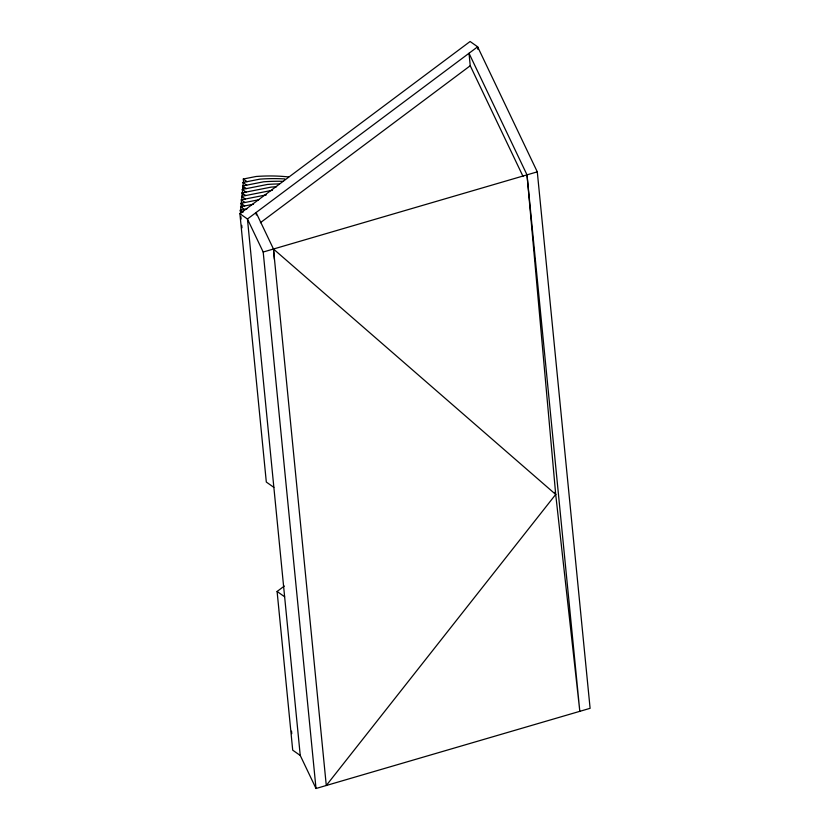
<?xml version="1.0" encoding="UTF-8"?>
<svg xmlns="http://www.w3.org/2000/svg" width="830" height="830" viewBox="0 0 830 830"><rect width="100%" height="100%" fill="white"/><g stroke="black" fill="none" stroke-linecap="round" stroke-linejoin="round"><path stroke-width="1.25" d="M523.087 176.541L470.237 65.746L469.012 53.265L527.009 174.86L555.706 494.441L326.283 785.491L273.475 249.021L256.076 212.542L256.314 215.032M239.901 213.694L470.102 41.5L477.644 46.812L537.29 171.851L590.099 708.322L316.012 788.5L300.252 755.476L247.444 218.996L239.901 213.694L266.316 482.054L273.858 487.366M260.402 222.699L470.237 65.746M300.252 755.476L292.71 750.164L277.096 591.468L284.317 586.063M316.012 788.5L263.193 252.03L537.29 171.851M243.657 182.745L243.294 179.021L256.107 176.489A426.153 225.936 -54.8 0 1 288.664 176.956M243.584 188.939L242.951 182.486L259.873 179.145A426.153 225.936 -54.8 0 1 284.856 178.948M242.993 189.79L242.609 185.951L263.65 181.801A426.153 225.936 -54.8 0 1 283.476 181.355M242.775 194.49L242.277 189.416L267.416 184.457A426.153 225.936 -54.8 0 1 279.409 183.928M242.308 196.658L241.935 192.892L271.192 187.103A426.153 225.936 -54.8 0 1 276.546 186.781M241.966 200.092L241.592 196.357L272.416 190.267M241.987 207.22L241.26 199.823L266.368 194.863M241.302 207.137L240.918 203.288L258.763 199.76M241.084 211.837L240.576 206.753L253.513 204.201M240.607 214.005L240.244 210.218L246.884 208.911M243.294 179.021L247.06 181.677M242.951 182.486L246.718 185.142M242.609 185.951L246.386 188.607M242.277 189.416L246.043 192.072M241.935 192.892L245.701 195.538M241.592 196.357L245.369 199.013M241.26 199.823L245.026 202.479M240.918 203.288L244.684 205.944M240.576 206.753L244.352 209.409M240.244 210.218L243.066 212.21M277.096 591.468L284.628 596.78M527.009 174.86L579.817 711.331L555.706 494.441L273.475 249.021L274.398 259.323M554.71 492.356L555.706 494.441M263.193 252.03L247.444 218.996L477.644 46.812L477.893 49.385M240.856 216.516L241.105 219.037M241.727 225.335L241.976 227.856M291.527 731.147L291.766 733.668"/></g></svg>
